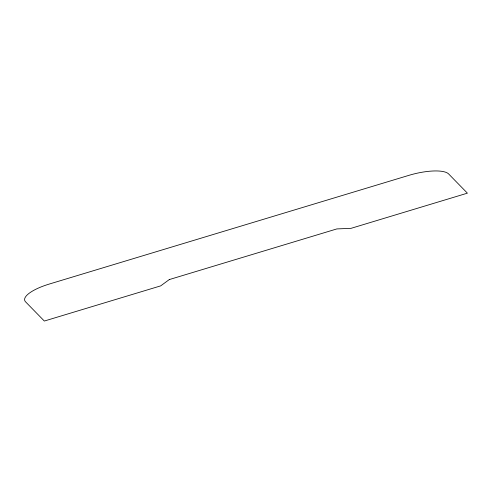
<?xml version="1.0" encoding="UTF-8"?>
<svg xmlns="http://www.w3.org/2000/svg" width="492" height="492" viewBox="0 0 492 492"><rect width="100%" height="100%" fill="white"/><g stroke="black" fill="none" stroke-linecap="round" stroke-linejoin="round"><path stroke-width="0.74" d="M169.297 279.573L160.675 285.877L44.335 321.042L25.596 301.86A33.61 10.049 -13.8 0 1 49.298 284.05L408.907 175.349A33.61 10.049 -13.8 0 1 448.667 173.983L467.4 193.165L351.054 228.331L336.854 228.921L169.297 279.573"/></g></svg>
